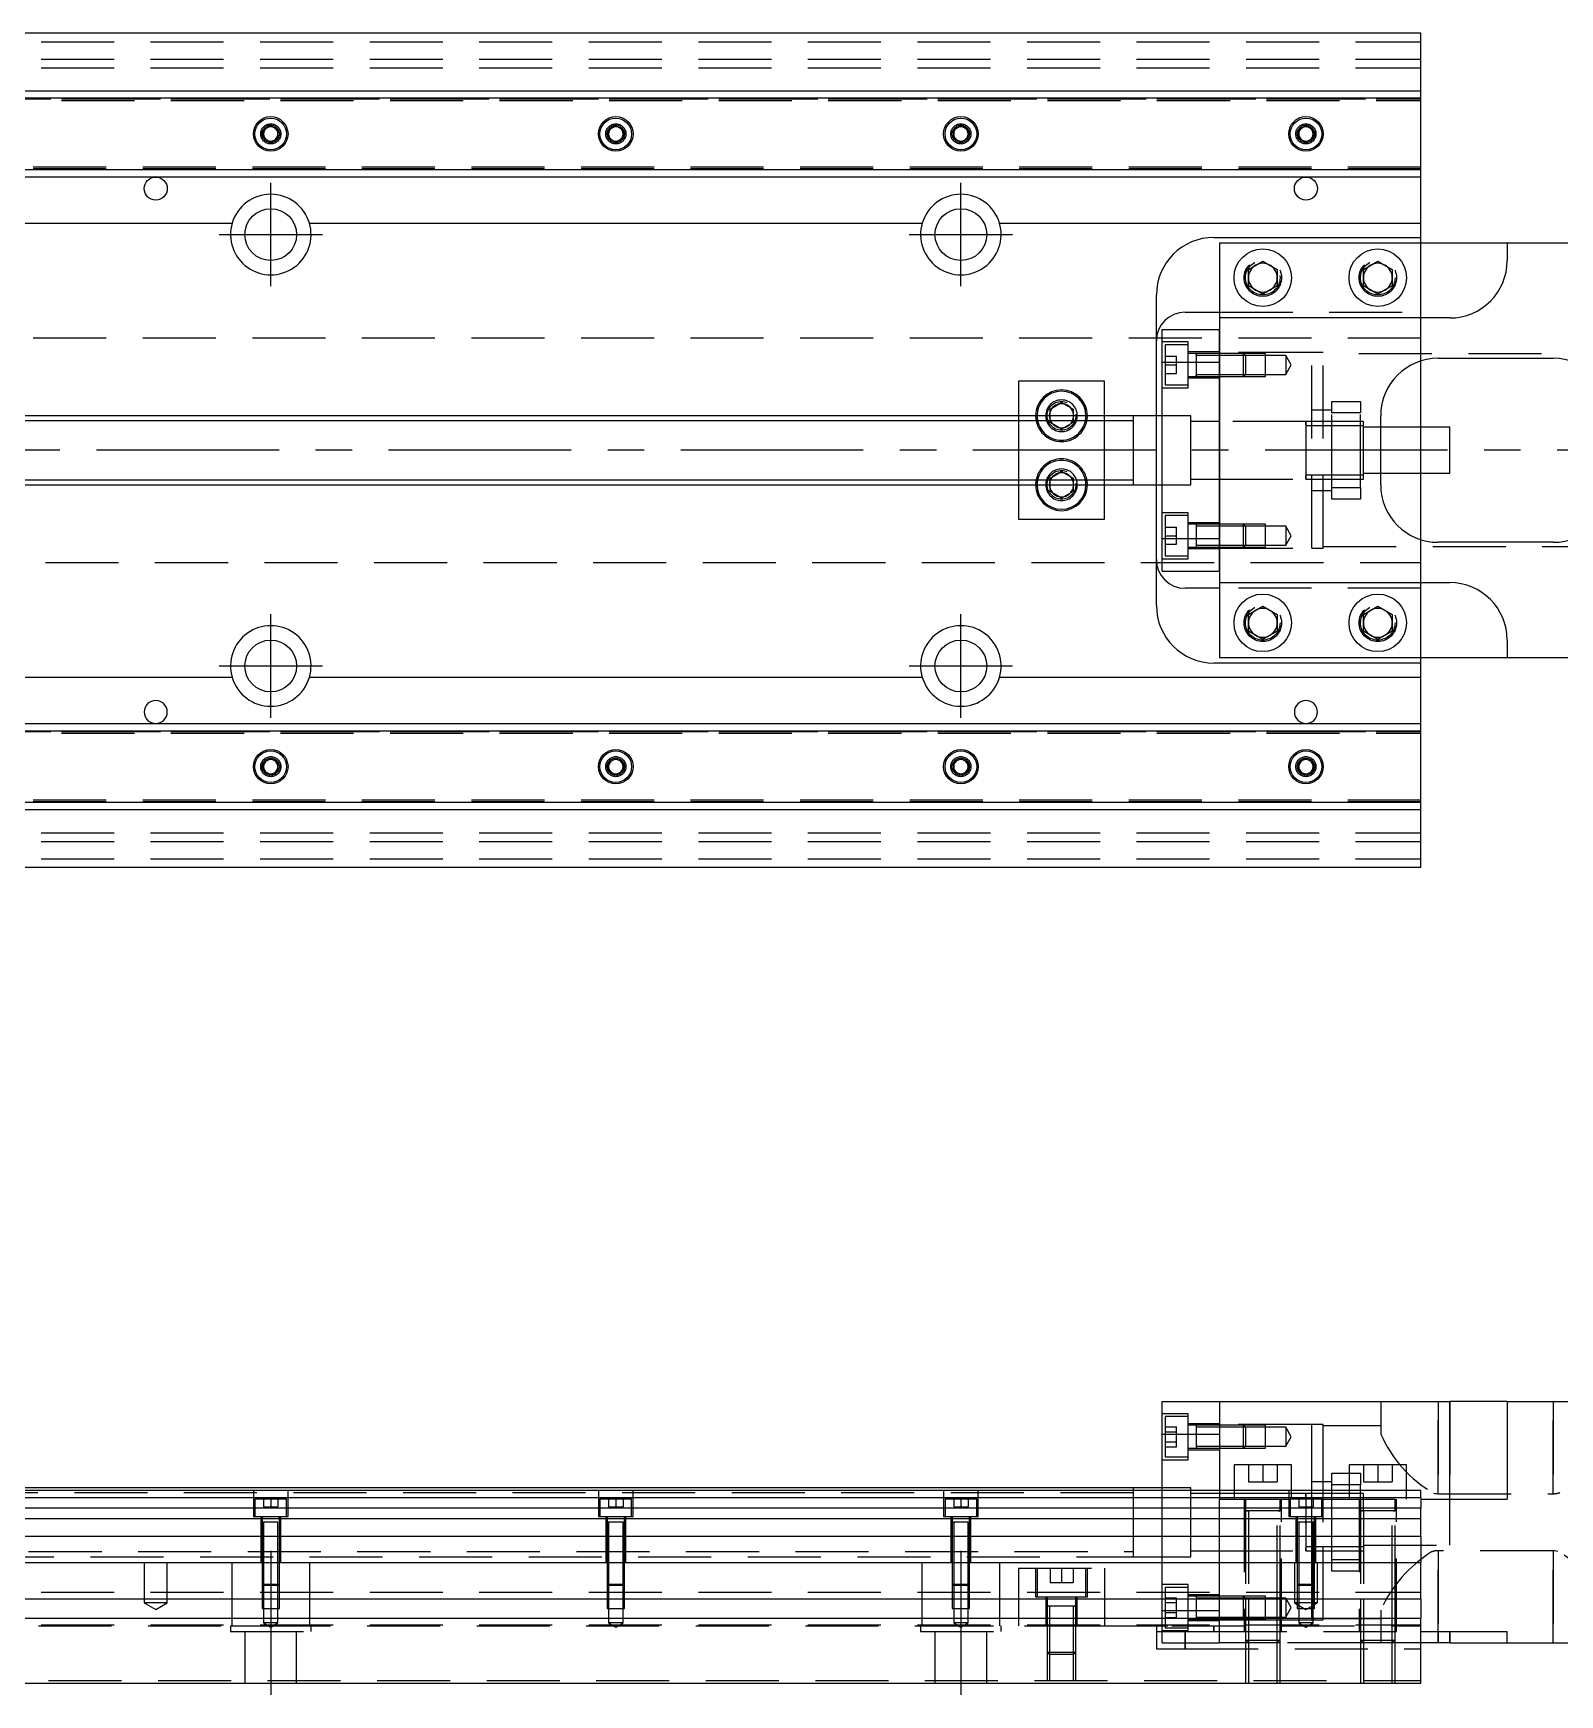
# Model space of a CAD drawing. Extents: x -12 to 809, y -260 to 77.
# Drawn here: x 398.7 to 664.1, y -216.3 to 72.5 of the extents above; entities that cross this region are included whole.
import ezdxf

# ---------------------------------------------------------------- set-up
doc = ezdxf.new("R2010")
doc.units = 0
doc.linetypes.add('CENTER', pattern=[50.8, 31.75, -6.35, 6.35, -6.35])
doc.linetypes.add('DASHED', pattern=[19.05, 12.7, -6.35])
doc.layers.get('0').update_dxf_attribs({"linetype": 'CONTINUOUS'})
doc.layers.add('CENTER', color=1, linetype='CENTER')

msp = doc.modelspace()

# ---------------------------------------------------------------- linework, layer by layer
at = {"color": 7, "linetype": 'CONTINUOUS'}
for p, q in [((640, 72.5), (370, 72.5)), ((640, 62.5), (640, 72.5)), ((370, 62.5), (640, 62.5)), ((370, 61.25), (640, 61.25)), ((640, 61.25), (640, 62.5)), ((640, 48.75), (640, 61.25)), ((438.75, 55.72), (440, 56.44)), ((438.75, 54.28), (438.75, 55.72)), ((440, 56.44), (441.25, 55.72)), ((441.25, 55.72), (441.25, 54.28)), ((498.75, 55.72), (500, 56.44)), ((498.75, 54.28), (498.75, 55.72)), ((500, 56.44), (501.25, 55.72)), ((501.25, 55.72), (501.25, 54.28)), ((558.75, 55.72), (560, 56.44)), ((558.75, 54.28), (558.75, 55.72)), ((560, 56.44), (561.25, 55.72)), ((561.25, 55.72), (561.25, 54.28)), ((618.75, 55.72), (620, 56.44)), ((618.75, 54.28), (618.75, 55.72)), ((620, 56.44), (621.25, 55.72)), ((621.25, 55.72), (621.25, 54.28)), ((440, 53.56), (438.75, 54.28)), ((441.25, 54.28), (440, 53.56)), ((500, 53.56), (498.75, 54.28)), ((501.25, 54.28), (500, 53.56)), ((560, 53.56), (558.75, 54.28)), ((561.25, 54.28), (560, 53.56)), ((620, 53.56), (618.75, 54.28)), ((621.25, 54.28), (620, 53.56)), ((640, 48.75), (370, 48.75)), ((640, 47.5), (370, 47.5)), ((640, 47.5), (640, 48.75)), ((640, 39.5), (640, 47.5)), ((370, 39.5), (433.29, 39.5)), ((446.71, 39.5), (553.29, 39.5)), ((566.71, 39.5), (640, 39.5)), ((640, 37), (640, 39.5)), ((604, 37), (640, 37)), ((605, 36), (605, 23)), ((655, 36), (605, 36)), ((640, 36), (640, 37)), ((655, 36), (655, 33)), ((673, 36), (655, 36)), ((610, 31.44), (612.5, 32.89)), ((612.5, 32.89), (615, 31.44)), ((630, 31.44), (632.5, 32.89)), ((632.5, 32.89), (635, 31.44)), ((610, 28.56), (610, 31.44)), ((615, 31.44), (615, 28.56)), ((630, 28.56), (630, 31.44)), ((635, 31.44), (635, 28.56)), ((594, 6), (594, 27)), ((612.5, 27.11), (610, 28.56)), ((615, 28.56), (612.5, 27.11)), ((632.5, 27.11), (630, 28.56)), ((635, 28.56), (632.5, 27.11)), ((599, 24), (605, 24)), ((595, 15.33), (595, 21)), ((595, 21), (605, 21)), ((605, 23), (605, 15.33)), ((645, 23), (605, 23)), ((595, 15.33), (605, 15.33)), ((595, -15.33), (595, 15.33)), ((605, -15.33), (605, 15.33)), ((605, 15.33), (605, -15.33)), ((640, 4), (640, 15.54)), ((643, 16), (663, 16)), ((570, 12), (570, 6)), ((585, 12), (570, 12)), ((585, 6), (585, 12)), ((590, 6), (370, 6)), ((575.5, 7.15), (577.5, 8.31)), ((575.5, 6), (575.5, 7.15)), ((577.5, 8.31), (579.5, 7.15)), ((579.5, 7.15), (579.5, 6)), ((590, 6), (589.99, 6)), ((590, -6), (590, 6)), ((590, 6), (590, 6)), ((595, 6), (590, 6)), ((633, -6), (633, 6)), ((645, 4), (633, 4)), ((645, 0), (645, 4)), ((645, -4), (645, 0)), ((633, -4), (645, -4)), ((640, -15.54), (640, -4)), ((370, -6), (590, -6)), ((570, -6), (570, -12)), ((575.5, -7.15), (575.5, -6)), ((577.5, -8.31), (575.5, -7.15)), ((579.5, -7.15), (577.5, -8.31)), ((579.5, -6), (579.5, -7.15)), ((585, -12), (585, -6)), ((589.99, -6), (590, -6)), ((590, -6), (590, -6)), ((590, -6), (595, -6)), ((594, -27), (594, -6)), ((570, -12), (585, -12)), ((595, -15.33), (605, -15.33)), ((595, -21), (595, -15.33)), ((605, -15.33), (605, -23)), ((663, -16), (643, -16)), ((595, -21), (605, -21)), ((605, -23), (645, -23)), ((605, -23), (605, -36)), ((605, -24), (599, -24)), ((610, -28.56), (612.5, -27.11)), ((610, -31.44), (610, -28.56)), ((612.5, -27.11), (615, -28.56)), ((615, -28.56), (615, -31.44)), ((630, -28.56), (632.5, -27.11)), ((630, -31.44), (630, -28.56)), ((632.5, -27.11), (635, -28.56)), ((635, -28.56), (635, -31.44)), ((612.5, -32.89), (610, -31.44)), ((615, -31.44), (612.5, -32.89)), ((632.5, -32.89), (630, -31.44)), ((635, -31.44), (632.5, -32.89)), ((655, -33), (655, -36)), ((640, -37), (604, -37)), ((605, -36), (655, -36)), ((640, -37), (640, -36)), ((640, -39.5), (640, -37)), ((655, -36), (673, -36)), ((433.29, -39.5), (370, -39.5)), ((553.29, -39.5), (446.71, -39.5)), ((640, -39.5), (566.71, -39.5)), ((640, -47.5), (640, -39.5)), ((370, -47.5), (640, -47.5)), ((370, -48.75), (640, -48.75)), ((640, -48.75), (640, -47.5)), ((640, -61.25), (640, -48.75)), ((438.75, -54.28), (440, -53.56)), ((438.75, -55.72), (438.75, -54.28)), ((440, -53.56), (441.25, -54.28)), ((441.25, -54.28), (441.25, -55.72)), ((498.75, -54.28), (500, -53.56)), ((498.75, -55.72), (498.75, -54.28)), ((500, -53.56), (501.25, -54.28)), ((501.25, -54.28), (501.25, -55.72)), ((558.75, -54.28), (560, -53.56)), ((558.75, -55.72), (558.75, -54.28)), ((560, -53.56), (561.25, -54.28)), ((561.25, -54.28), (561.25, -55.72)), ((618.75, -54.28), (620, -53.56)), ((618.75, -55.72), (618.75, -54.28)), ((620, -53.56), (621.25, -54.28)), ((621.25, -54.28), (621.25, -55.72)), ((440, -56.44), (438.75, -55.72)), ((441.25, -55.72), (440, -56.44)), ((500, -56.44), (498.75, -55.72)), ((501.25, -55.72), (500, -56.44)), ((560, -56.44), (558.75, -55.72)), ((561.25, -55.72), (560, -56.44)), ((620, -56.44), (618.75, -55.72)), ((621.25, -55.72), (620, -56.44)), ((640, -61.25), (370, -61.25)), ((640, -62.5), (370, -62.5)), ((640, -62.5), (640, -61.25)), ((640, -72.5), (640, -62.5)), ((370, -72.5), (640, -72.5)), ((595, -171.02), (595, -165.35)), ((595, -165.35), (605, -165.35)), ((605, -165.35), (645, -165.35)), ((605, -165.35), (605, -180.85)), ((645, -182.35), (645, -165.35)), ((655, -165.35), (645, -165.35)), ((655, -165.35), (655, -182.35)), ((655, -165.35), (673, -165.35)), ((595, -180.85), (595, -171.02)), ((595, -171.02), (605, -171.02)), ((617.5, -176.35), (607.5, -176.35)), ((607.5, -176.35), (607.5, -180.85)), ((617.5, -180.85), (617.5, -176.35)), ((637.5, -176.35), (627.5, -176.35)), ((627.5, -176.35), (627.5, -180.85)), ((637.5, -180.85), (637.5, -176.35)), ((590, -180.35), (365.5, -180.35)), ((640, -180.85), (365.5, -180.85)), ((590, -180.35), (589.99, -180.35)), ((590, -180.85), (590, -180.35)), ((590, -180.35), (590, -180.35)), ((595, -180.35), (590, -180.35)), ((640, -182.1), (640, -180.85)), ((640, -182.1), (365.5, -182.1)), ((365.5, -183.88), (640, -183.88)), ((621, -182.1), (620, -182.1)), ((624.5, -182.1), (621, -182.1)), ((627.5, -182.1), (624.5, -182.1)), ((629.5, -182.1), (627.5, -182.1)), ((630, -182.1), (629.5, -182.1)), ((640, -182.1), (640, -183.88)), ((640, -182.35), (655, -182.35)), ((640, -185.77), (640, -183.88)), ((640, -185.77), (365.5, -185.77)), ((640, -188.83), (640, -185.77)), ((640, -188.83), (365.5, -188.83)), ((640, -188.83), (640, -193.35)), ((0, -193.35), (640, -193.35)), ((640, -199.65), (640, -193.35)), ((0, -199.65), (640, -199.65)), ((640, -199.65), (640, -203.05)), ((0, -203.05), (640, -203.05)), ((640, -214.35), (640, -203.05)), ((640, -205.35), (655, -205.35)), ((645, -207.35), (640, -207.35)), ((645, -207.35), (645, -205.35)), ((645, -207.35), (655, -207.35)), ((655, -207.35), (655, -205.35)), ((655, -207.35), (673, -207.35)), ((0, -214.35), (640, -214.35))]:
    msp.add_line(p, q, dxfattribs=at)
at = {"color": 3, "linetype": 'DASHED'}
for p, q in [((0, 71), (640, 71)), ((0, 68), (640, 68)), ((0, 66.5), (640, 66.5)), ((365.5, 61.1), (640, 61.1)), ((365.5, 60.8), (640, 60.8)), ((370, 61.11), (640, 61.11)), ((441.48, 55.26), (441.5, 55)), ((501.48, 55.26), (501.5, 55)), ((558.5, 55), (558.52, 55.25)), ((618.5, 55), (618.52, 55.25)), ((640, 49.2), (365.5, 49.2)), ((640, 48.9), (365.5, 48.9)), ((640, 48.89), (370, 48.89)), ((640, 24), (640, 36)), ((615.48, 30.36), (615.5, 30)), ((629.5, 30), (629.52, 30.35)), ((605, 24), (640, 24)), ((640, 23), (640, 24)), ((605, 15.33), (605, 21)), ((640, 15.54), (640, 23)), ((640, 19.5), (76.97, 19.5)), ((599.5, 18.85), (595, 18.85)), ((595.5, 18.35), (595.5, 11.35)), ((599.5, 18.35), (595.5, 18.35)), ((599.5, 10.85), (599.5, 18.85)), ((595.5, 16.35), (597.5, 16.35)), ((595.5, 14.85), (597.5, 14.85)), ((597.5, 14.85), (597.5, 16.35)), ((597.5, 13.35), (597.5, 14.85)), ((605, 17.1), (599.5, 17.1)), ((600.9, 16.85), (599.5, 16.85)), ((600.9, 16.85), (600.89, 16.85)), ((600.9, 16.85), (600.9, 16.63)), ((600.9, 16.63), (600.9, 16.85)), ((605, 16.85), (600.9, 16.85)), ((600.9, 16.85), (600.9, 16.85)), ((600.9, 16.63), (600.9, 13.07)), ((605, 16.5), (600.9, 16.5)), ((621, 17), (605, 17)), ((609.15, 16.85), (605, 16.85)), ((609.15, 16.85), (605, 16.85)), ((609.5, 16.5), (605, 16.5)), ((609.15, 12.85), (609.15, 16.85)), ((613, 16.85), (609.15, 16.85)), ((609.5, 16.5), (609.15, 16.85)), ((609.5, 16.5), (609.5, 13.2)), ((613, 16.5), (609.5, 16.5)), ((613, 12.85), (613, 16.85)), ((616.5, 16.5), (613, 16.5)), ((616.5, 16.5), (616.5, 13.2)), ((617.45, 14.85), (616.5, 16.5)), ((616.5, 13.2), (617.45, 14.85)), ((621, -17), (621, 17)), ((623, 17), (621, 17)), ((623, -17), (623, 17)), ((680, 16.75), (623, 16.75)), ((640, 15.54), (640, 15.54)), ((595.5, 13.35), (597.5, 13.35)), ((599.5, 12.85), (600.9, 12.85)), ((599.5, 12.6), (605, 12.6)), ((600.89, 12.85), (600.9, 12.85)), ((600.9, 13.2), (605, 13.2)), ((600.9, 13.07), (600.9, 12.85)), ((600.9, 12.85), (600.9, 13.07)), ((600.9, 12.85), (605, 12.85)), ((600.9, 12.85), (600.9, 12.85)), ((605, 13.2), (609.5, 13.2)), ((605, 12.85), (609.15, 12.85)), ((605, 12.85), (609.15, 12.85)), ((609.15, 12.85), (609.5, 13.2)), ((609.15, 12.85), (613, 12.85)), ((609.5, 13.2), (613, 13.2)), ((613, 13.2), (616.5, 13.2)), ((595, 10.85), (599.5, 10.85)), ((595.5, 11.35), (599.5, 11.35)), ((570, 6), (570, 5.12)), ((575.5, 5.12), (575.5, 6)), ((579.5, 6), (579.5, 5.12)), ((579.98, 6.29), (580, 6)), ((585, 5.12), (585, 6)), ((594, -6), (594, 6)), ((600, 6), (595, 6)), ((600, 0), (600, 6)), ((624.5, 7), (621, 7)), ((624.5, 8.5), (629.5, 8.5)), ((624.5, 6.5), (624.5, 8.5)), ((629.5, 6.5), (624.5, 6.5)), ((624.5, -6.5), (624.5, 6.5)), ((629.5, 8.5), (629.5, 6.5)), ((629.5, -6.5), (629.5, 6.5)), ((570, 5.12), (570, -5.12)), ((575.5, 4.85), (575.5, 5.12)), ((577.5, 3.69), (575.5, 4.85)), ((579.5, 4.85), (577.5, 3.69)), ((579.5, 5.12), (579.5, 4.85)), ((585, -5.12), (585, 5.12)), ((605, 5), (600, 5)), ((620, 5), (605, 5)), ((629.5, 5), (619.99, 5)), ((620, 4.44), (620, 5)), ((620, 5), (620, 4.44)), ((620, 4.44), (620, -4.44)), ((629.5, 4.25), (620, 4.25)), ((630, 5), (629.5, 5)), ((630, 4.25), (629.5, 4.25)), ((630, 0), (630, 5)), ((633, 4), (630, 4)), ((640, -4), (640, 4)), ((600, -6), (600, 0)), ((630, -5), (630, 0)), ((570, -5.12), (570, -6)), ((575.5, -4.85), (577.5, -3.69)), ((575.5, -5.12), (575.5, -4.85)), ((575.5, -6), (575.5, -5.12)), ((577.5, -3.69), (579.5, -4.85)), ((579.5, -4.85), (579.5, -5.12)), ((579.5, -5.12), (579.5, -6)), ((579.98, -5.71), (580, -6)), ((585, -6), (585, -5.12)), ((600, -5), (605, -5)), ((605, -5), (620, -5)), ((619.99, -5), (629.5, -5)), ((620, -4.25), (629.5, -4.25)), ((620, -5), (620, -4.44)), ((620, -4.44), (620, -5)), ((620, -5), (620, -5)), ((629.5, -4.25), (630, -4.25)), ((629.5, -5), (630, -5)), ((630, -4), (633, -4)), ((590, -6), (590, -6)), ((595, -6), (600, -6)), ((621, -7), (624.5, -7)), ((624.5, -6.5), (629.5, -6.5)), ((624.5, -8.5), (624.5, -6.5)), ((629.5, -8.5), (624.5, -8.5)), ((629.5, -6.5), (629.5, -8.5)), ((599.5, -10.85), (595, -10.85)), ((595.5, -11.35), (595.5, -18.35)), ((599.5, -11.35), (595.5, -11.35)), ((599.5, -18.85), (599.5, -10.85)), ((595.5, -13.35), (597.5, -13.35)), ((597.5, -14.85), (597.5, -13.35)), ((605, -12.6), (599.5, -12.6)), ((600.9, -12.85), (599.5, -12.85)), ((600.9, -12.85), (600.89, -12.85)), ((600.9, -12.85), (600.9, -13.07)), ((600.9, -12.85), (600.9, -12.85)), ((605, -12.85), (600.9, -12.85)), ((600.9, -13.07), (600.9, -16.63)), ((605, -13.2), (600.9, -13.2)), ((609.15, -12.85), (605, -12.85)), ((609.15, -12.85), (605, -12.85)), ((609.5, -13.2), (605, -13.2)), ((609.15, -16.85), (609.15, -12.85)), ((613, -12.85), (609.15, -12.85)), ((609.5, -13.2), (609.15, -12.85)), ((609.5, -13.2), (609.5, -16.5)), ((613, -13.2), (609.5, -13.2)), ((613, -16.85), (613, -12.85)), ((616.5, -13.2), (613, -13.2)), ((616.5, -13.2), (616.5, -16.5)), ((617.45, -14.85), (616.5, -13.2)), ((595.5, -14.85), (597.5, -14.85)), ((595.5, -16.35), (597.5, -16.35)), ((597.5, -16.35), (597.5, -14.85)), ((599.5, -16.85), (600.9, -16.85)), ((599.5, -17.1), (605, -17.1)), ((600.89, -16.85), (600.9, -16.85)), ((600.9, -16.5), (605, -16.5)), ((600.9, -16.63), (600.9, -16.85)), ((600.9, -16.85), (600.9, -16.85)), ((600.9, -16.85), (605, -16.85)), ((605, -21), (605, -15.33)), ((605, -16.5), (609.5, -16.5)), ((605, -16.85), (609.15, -16.85)), ((605, -16.85), (609.15, -16.85)), ((605, -17), (621, -17)), ((609.15, -16.85), (609.5, -16.5)), ((609.15, -16.85), (613, -16.85)), ((609.5, -16.5), (613, -16.5)), ((613, -16.5), (616.5, -16.5)), ((616.5, -16.5), (617.45, -14.85)), ((621, -17), (623, -17)), ((623, -16.75), (680, -16.75)), ((640, -23), (640, -15.54)), ((640, -15.54), (640, -15.54)), ((76.97, -19.5), (640, -19.5)), ((595, -18.85), (599.5, -18.85)), ((595.5, -18.35), (599.5, -18.35)), ((640, -24), (640, -23)), ((640, -24), (605, -24)), ((640, -36), (640, -24)), ((609.5, -30), (609.52, -29.65)), ((629.5, -30), (629.52, -29.65)), ((365.5, -48.9), (640, -48.9)), ((370, -48.89), (640, -48.89)), ((365.5, -49.2), (640, -49.2)), ((441.48, -54.74), (441.5, -55)), ((501.48, -54.74), (501.5, -55)), ((558.5, -55), (558.52, -54.75)), ((621.48, -54.74), (621.5, -55)), ((640, -60.8), (365.5, -60.8)), ((640, -61.1), (365.5, -61.1)), ((640, -61.11), (370, -61.11)), ((0, -66.5), (640, -66.5)), ((0, -68), (640, -68)), ((0, -71), (640, -71)), ((599.5, -167.5), (595, -167.5)), ((599.5, -175.5), (599.5, -167.5)), ((633, -165.35), (633, -170.71)), ((643, -181.39), (643, -165.35)), ((643, -165.35), (643, -181.39)), ((645, -165.35), (645, -182.35)), ((663, -165.35), (663, -181.39)), ((663, -181.39), (663, -165.35)), ((595.5, -168), (595.5, -171.5)), ((599.5, -168), (595.5, -168)), ((595.5, -169.77), (597.5, -169.77)), ((597.5, -170.63), (597.5, -169.77)), ((605, -169.25), (599.5, -169.25)), ((600.9, -169.5), (599.5, -169.5)), ((600.9, -169.5), (600.89, -169.5)), ((600.9, -169.5), (600.9, -170.09)), ((600.9, -169.5), (600.9, -169.72)), ((605, -169.5), (600.9, -169.5)), ((600.9, -169.5), (600.9, -169.5)), ((600.9, -169.72), (600.9, -170.09)), ((605, -169.85), (600.9, -169.85)), ((600.9, -170.09), (600.9, -171.5)), ((621, -169.35), (605, -169.35)), ((609.15, -169.5), (605, -169.5)), ((609.15, -169.5), (605, -169.5)), ((609.5, -169.85), (605, -169.85)), ((609.15, -171.5), (609.15, -169.5)), ((613, -169.5), (609.15, -169.5)), ((609.5, -169.85), (609.15, -169.5)), ((609.5, -169.85), (609.5, -171.5)), ((613, -169.85), (609.5, -169.85)), ((613, -173.5), (613, -169.5)), ((616.5, -169.85), (613, -169.85)), ((616.5, -169.85), (616.5, -173.15)), ((617.45, -171.5), (616.5, -169.85)), ((621, -180.85), (621, -169.35)), ((623, -169.35), (621, -169.35)), ((623, -180.85), (623, -169.35)), ((633, -169.6), (623, -169.6)), ((595.5, -170.63), (597.5, -170.63)), ((595.5, -171.5), (595.5, -175)), ((595.5, -172.37), (597.5, -172.37)), ((595.5, -173.23), (597.5, -173.23)), ((597.5, -172.37), (597.5, -170.63)), ((597.5, -173.23), (597.5, -172.37)), ((600.9, -171.36), (600.9, -171.64)), ((600.9, -171.5), (600.9, -172.92)), ((600.9, -172.92), (600.9, -173.5)), ((600.9, -172.92), (600.9, -173.28)), ((600.9, -173.15), (605, -173.15)), ((600.9, -173.28), (600.9, -173.5)), ((605, -173.15), (609.5, -173.15)), ((609.15, -173.5), (609.15, -171.5)), ((609.15, -173.5), (609.5, -173.15)), ((609.5, -171.5), (609.5, -173.15)), ((609.5, -173.15), (613, -173.15)), ((613, -173.15), (616.5, -173.15)), ((616.5, -173.15), (617.45, -171.5)), ((633, -170.71), (633.04, -171.06)), ((595, -175.5), (599.5, -175.5)), ((595.5, -175), (599.5, -175)), ((599.5, -173.5), (600.9, -173.5)), ((599.5, -173.75), (605, -173.75)), ((600.89, -173.5), (600.9, -173.5)), ((600.9, -173.5), (605, -173.5)), ((600.9, -173.5), (600.9, -173.5)), ((605, -173.5), (609.15, -173.5)), ((605, -173.5), (609.15, -173.5)), ((609.15, -173.5), (613, -173.5)), ((610, -176.35), (610, -179.35)), ((612.5, -176.35), (612.5, -179.35)), ((615, -176.35), (615, -179.35)), ((624.5, -177.85), (627.5, -177.85)), ((624.5, -179.85), (624.5, -177.85)), ((627.5, -177.85), (629.5, -177.85)), ((629.5, -177.85), (629.5, -179.85)), ((630, -176.35), (630, -179.35)), ((632.5, -176.35), (632.5, -179.35)), ((635, -176.35), (635, -179.35)), ((590, -181.22), (55, -181.22)), ((437, -180.85), (437, -185.35)), ((443, -185.35), (443, -180.85)), ((497, -180.85), (497, -185.35)), ((503, -185.35), (503, -180.85)), ((557, -180.85), (557, -185.35)), ((563, -185.35), (563, -180.85)), ((590, -180.85), (590, -180.35)), ((590, -186.15), (590, -180.85)), ((600, -180.35), (595, -180.35)), ((595, -193.35), (595, -180.85)), ((600, -180.85), (600, -180.35)), ((600, -186.35), (600, -180.85)), ((605, -181.35), (600, -181.35)), ((605, -180.85), (605, -182.35)), ((607.5, -181.35), (605, -181.35)), ((607.5, -180.85), (607.5, -182.35)), ((617.5, -181.35), (607.5, -181.35)), ((610, -179.35), (612.5, -179.35)), ((612.5, -179.35), (615, -179.35)), ((617, -180.85), (617, -185.35)), ((617.5, -182.35), (617.5, -180.85)), ((620, -181.35), (617.5, -181.35)), ((620, -181.35), (619.99, -181.35)), ((620, -181.35), (620, -181.91)), ((620, -181.91), (620, -181.35)), ((620, -181.35), (620, -181.35)), ((620, -181.35), (620, -181.35)), ((621, -181.35), (620, -181.35)), ((620, -181.91), (620, -182.25)), ((624.5, -179.35), (621, -179.35)), ((621, -182.35), (621, -180.85)), ((624.5, -181.35), (621, -181.35)), ((623, -185.35), (623, -180.85)), ((627.5, -179.85), (624.5, -179.85)), ((624.5, -180.85), (624.5, -179.85)), ((624.5, -182.35), (624.5, -180.85)), ((627.5, -181.35), (624.5, -181.35)), ((629.5, -179.85), (627.5, -179.85)), ((627.5, -180.85), (627.5, -182.35)), ((629.5, -181.35), (627.5, -181.35)), ((629.5, -180.85), (629.5, -179.85)), ((629.5, -182.35), (629.5, -180.85)), ((630, -181.35), (629.5, -181.35)), ((630, -179.35), (632.5, -179.35)), ((630, -182.35), (630, -181.35)), ((632.5, -179.35), (635, -179.35)), ((637.5, -182.35), (637.5, -180.85)), ((642.17, -181.28), (642.44, -181.34)), ((642.44, -181.34), (642.72, -181.38)), ((642.72, -181.38), (643, -181.39)), ((643, -181.39), (663, -181.39)), ((442.75, -182.35), (437.25, -182.35)), ((437.25, -182.35), (437.25, -185.35)), ((438.75, -182.35), (438.75, -183.65)), ((438.75, -183.65), (440, -183.65)), ((440, -182.35), (440, -183.65)), ((440, -183.65), (441.25, -183.65)), ((441.25, -182.35), (441.25, -183.65)), ((442.75, -185.35), (442.75, -182.35)), ((502.75, -182.35), (497.25, -182.35)), ((497.25, -182.35), (497.25, -185.35)), ((498.75, -182.35), (498.75, -183.65)), ((498.75, -183.65), (500, -183.65)), ((500, -182.35), (500, -183.65)), ((500, -183.65), (501.25, -183.65)), ((501.25, -182.35), (501.25, -183.65)), ((502.75, -185.35), (502.75, -182.35)), ((562.75, -182.35), (557.25, -182.35)), ((557.25, -182.35), (557.25, -185.35)), ((558.75, -182.35), (558.75, -183.65)), ((558.75, -183.65), (560, -183.65)), ((560, -182.35), (560, -183.65)), ((560, -183.65), (561.25, -183.65)), ((561.25, -182.35), (561.25, -183.65)), ((562.75, -185.35), (562.75, -182.35)), ((605, -193.35), (605, -182.35)), ((605, -182.35), (617.25, -182.35)), ((609.25, -182.35), (609.25, -205.35)), ((609.5, -182.35), (609.5, -184.35)), ((609.5, -184.34), (609.5, -184.35)), ((609.5, -184.35), (609.85, -184.35)), ((609.85, -184.35), (609.5, -184.35)), ((609.5, -184.35), (609.5, -184.35)), ((609.5, -184.35), (609.5, -199.65)), ((615.15, -184.35), (609.85, -184.35)), ((610, -184.35), (610, -199.65)), ((615, -199.65), (615, -184.35)), ((615.15, -184.35), (615.5, -184.35)), ((615.5, -184.35), (615.15, -184.35)), ((615.5, -184.35), (615.5, -182.35)), ((615.5, -184.35), (615.5, -184.34)), ((615.5, -184.35), (615.5, -184.35)), ((615.5, -199.65), (615.5, -184.35)), ((615.75, -205.35), (615.75, -182.35)), ((622.75, -182.35), (617.25, -182.35)), ((617.25, -182.35), (617.25, -185.35)), ((618.75, -182.35), (618.75, -183.65)), ((618.75, -183.65), (620, -183.65)), ((620, -182.35), (620, -183.65)), ((620, -183.65), (621.25, -183.65)), ((620, -183.75), (620, -185.35)), ((621, -185.35), (621, -182.35)), ((621.25, -182.35), (621.25, -183.65)), ((622.75, -182.35), (640, -182.35)), ((622.75, -185.35), (622.75, -182.35)), ((624.5, -192.85), (624.5, -182.35)), ((629.25, -182.35), (629.25, -205.35)), ((629.5, -182.35), (629.5, -184.35)), ((629.5, -184.34), (629.5, -184.35)), ((629.5, -184.35), (629.85, -184.35)), ((629.85, -184.35), (629.5, -184.35)), ((629.5, -184.35), (629.5, -199.65)), ((629.5, -184.35), (629.5, -184.35)), ((635.15, -184.35), (629.85, -184.35)), ((630, -184.35), (630, -182.35)), ((630, -184.35), (630, -199.65)), ((635, -199.65), (635, -184.35)), ((635.15, -184.35), (635.5, -184.35)), ((635.5, -184.35), (635.15, -184.35)), ((635.5, -184.35), (635.5, -182.35)), ((635.5, -184.35), (635.5, -184.34)), ((635.5, -199.65), (635.5, -184.35)), ((635.5, -184.35), (635.5, -184.35)), ((635.75, -205.35), (635.75, -182.35)), ((645, -190.35), (645, -182.35)), ((437, -185.35), (443, -185.35)), ((438.25, -185.35), (438.25, -193.35)), ((438.5, -185.35), (438.5, -186.35)), ((438.5, -186.34), (438.5, -186.35)), ((438.62, -186.35), (438.5, -186.35)), ((438.5, -186.35), (438.5, -193.35)), ((438.5, -186.35), (438.5, -186.35)), ((441.25, -186.35), (438.62, -186.35)), ((438.75, -186.35), (438.75, -193.35)), ((441.25, -193.35), (441.25, -186.35)), ((441.5, -186.35), (441.5, -185.35)), ((441.5, -186.35), (441.5, -186.34)), ((441.5, -193.35), (441.5, -186.35)), ((441.5, -186.35), (441.5, -186.35)), ((441.75, -193.35), (441.75, -185.35)), ((497, -185.35), (503, -185.35)), ((498.25, -185.35), (498.25, -193.35)), ((498.5, -185.35), (498.5, -186.35)), ((498.5, -186.34), (498.5, -186.35)), ((498.62, -186.35), (498.5, -186.35)), ((498.5, -186.35), (498.5, -193.35)), ((498.5, -186.35), (498.5, -186.35)), ((501.25, -186.35), (498.62, -186.35)), ((498.75, -186.35), (498.75, -193.35)), ((501.25, -193.35), (501.25, -186.35)), ((501.5, -186.35), (501.5, -185.35)), ((501.5, -186.35), (501.5, -186.34)), ((501.5, -193.35), (501.5, -186.35)), ((501.5, -186.35), (501.5, -186.35)), ((501.75, -193.35), (501.75, -185.35)), ((557, -185.35), (563, -185.35)), ((558.25, -185.35), (558.25, -193.35)), ((558.5, -185.35), (558.5, -186.35)), ((558.5, -186.34), (558.5, -186.35)), ((558.62, -186.35), (558.5, -186.35)), ((558.5, -186.35), (558.5, -193.35)), ((558.5, -186.35), (558.5, -186.35)), ((561.25, -186.35), (558.62, -186.35)), ((558.75, -186.35), (558.75, -193.35)), ((561.25, -193.35), (561.25, -186.35)), ((561.5, -186.35), (561.5, -185.35)), ((561.5, -186.35), (561.5, -186.34)), ((561.5, -193.35), (561.5, -186.35)), ((561.5, -186.35), (561.5, -186.35)), ((561.75, -193.35), (561.75, -185.35)), ((590, -186.55), (590, -186.15)), ((590, -192.35), (590, -186.55)), ((600, -192.35), (600, -186.35)), ((617, -185.35), (623, -185.35)), ((618.25, -185.35), (618.25, -193.35)), ((618.5, -185.35), (618.5, -186.35)), ((618.5, -186.34), (618.5, -186.35)), ((618.62, -186.35), (618.5, -186.35)), ((618.5, -186.35), (618.5, -186.35)), ((618.5, -186.35), (618.5, -193.35)), ((620, -186.35), (618.62, -186.35)), ((618.75, -186.35), (618.75, -193.35)), ((620, -185.35), (620, -186.15)), ((620, -186.35), (620, -186.15)), ((620, -186.15), (620, -186.35)), ((620, -186.55), (620, -186.35)), ((621.38, -186.35), (620, -186.35)), ((620, -186.35), (620, -186.55)), ((620, -186.55), (620, -190.79)), ((621, -186.35), (621, -185.35)), ((621, -197.35), (621, -186.35)), ((621.25, -193.35), (621.25, -186.35)), ((621.5, -186.35), (621.38, -186.35)), ((621.5, -186.35), (621.5, -185.35)), ((621.5, -186.35), (621.5, -186.34)), ((621.5, -186.35), (621.5, -186.35)), ((621.5, -193.35), (621.5, -186.35)), ((621.75, -193.35), (621.75, -185.35)), ((623, -186.35), (623, -185.35)), ((623, -203.35), (623, -186.35)), ((620, -190.6), (630, -190.6)), ((630, -190.35), (645, -190.35)), ((55, -191.47), (590, -191.47)), ((351.5, -192.35), (590, -192.35)), ((418, -193.35), (418, -200.35)), ((422, -200.35), (422, -193.35)), ((433.29, -204.35), (433.29, -193.35)), ((438.5, -193.35), (438.5, -197.1)), ((438.5, -193.35), (438.5, -197.1)), ((438.75, -193.35), (438.75, -197.35)), ((441.25, -197.35), (441.25, -193.35)), ((441.5, -197.1), (441.5, -193.35)), ((441.5, -197.1), (441.5, -193.35)), ((446.71, -193.35), (446.71, -204.35)), ((498.5, -193.35), (498.5, -197.1)), ((498.5, -193.35), (498.5, -197.1)), ((498.75, -193.35), (498.75, -197.35)), ((501.25, -197.35), (501.25, -193.35)), ((501.5, -197.1), (501.5, -193.35)), ((501.5, -197.1), (501.5, -193.35)), ((553.29, -204.35), (553.29, -193.35)), ((558.5, -193.35), (558.5, -197.1)), ((558.5, -193.35), (558.5, -197.1)), ((558.75, -193.35), (558.75, -197.35)), ((561.25, -197.35), (561.25, -193.35)), ((561.5, -197.1), (561.5, -193.35)), ((561.5, -197.1), (561.5, -193.35)), ((566.71, -193.35), (566.71, -204.35)), ((589.99, -192.35), (590, -192.35)), ((590, -192.35), (590, -192.35)), ((590, -192.35), (590, -192.35)), ((590, -192.35), (595, -192.35)), ((595, -192.35), (600, -192.35)), ((595, -199.65), (595, -193.35)), ((600, -191.35), (605, -191.35)), ((605, -191.35), (620, -191.35)), ((605, -199.65), (605, -193.35)), ((618, -193.35), (618, -200.35)), ((618.5, -193.35), (618.5, -197.1)), ((618.5, -193.35), (618.5, -197.1)), ((618.75, -193.35), (618.75, -197.35)), ((619.99, -191.35), (629.5, -191.35)), ((620, -191.35), (620, -190.79)), ((620, -190.79), (620, -191.35)), ((620, -191.35), (620, -191.35)), ((620, -191.35), (629.5, -191.35)), ((621.25, -197.35), (621.25, -193.35)), ((621.5, -197.1), (621.5, -193.35)), ((621.5, -197.1), (621.5, -193.35)), ((622, -200.35), (622, -193.35)), ((624.5, -192.85), (629.5, -192.85)), ((624.5, -194.85), (624.5, -192.85)), ((629.5, -191.35), (630, -191.35)), ((663, -191.31), (643, -191.31)), ((643, -207.35), (643, -191.31)), ((643, -191.31), (643, -205.35)), ((663, -191.31), (663, -207.35)), ((663, -207.35), (663, -191.31)), ((663.28, -191.32), (663, -191.31)), ((663.56, -191.36), (663.28, -191.32)), ((663.83, -191.42), (663.56, -191.36)), ((570, -194.35), (585, -194.35)), ((570, -194.35), (570, -199.65)), ((573, -194.35), (573, -199.35)), ((573.25, -194.35), (573.25, -199.35)), ((575.5, -194.35), (575.5, -196.85)), ((577.5, -194.35), (577.5, -196.85)), ((579.5, -194.35), (579.5, -196.85)), ((581.75, -199.35), (581.75, -194.35)), ((582, -199.35), (582, -194.35)), ((585, -194.35), (585, -199.65)), ((629.5, -194.85), (624.5, -194.85)), ((0, -198.5), (640, -198.5)), ((438.5, -197.1), (441.5, -197.1)), ((438.5, -197.1), (438.5, -199.65)), ((438.5, -197.1), (438.75, -197.35)), ((441.25, -197.35), (438.75, -197.35)), ((438.75, -197.35), (438.75, -201.35)), ((441.25, -197.35), (441.5, -197.1)), ((441.25, -201.35), (441.25, -197.35)), ((441.5, -199.65), (441.5, -197.1)), ((498.5, -197.1), (501.5, -197.1)), ((498.5, -197.1), (498.5, -199.65)), ((498.5, -197.1), (498.75, -197.35)), ((501.25, -197.35), (498.75, -197.35)), ((498.75, -197.35), (498.75, -201.35)), ((501.25, -197.35), (501.5, -197.1)), ((501.25, -201.35), (501.25, -197.35)), ((501.5, -199.65), (501.5, -197.1)), ((558.5, -197.1), (561.5, -197.1)), ((558.5, -197.1), (558.5, -199.65)), ((558.5, -197.1), (558.75, -197.35)), ((561.25, -197.35), (558.75, -197.35)), ((558.75, -197.35), (558.75, -201.35)), ((561.25, -197.35), (561.5, -197.1)), ((561.25, -201.35), (561.25, -197.35)), ((561.5, -199.65), (561.5, -197.1)), ((575.5, -196.85), (577.5, -196.85)), ((577.5, -196.85), (579.5, -196.85)), ((599.5, -197.2), (595, -197.2)), ((595.5, -197.7), (595.5, -199.65)), ((599.5, -197.7), (595.5, -197.7)), ((599.5, -205.2), (599.5, -197.2)), ((605, -198.95), (599.5, -198.95)), ((600.9, -199.2), (599.5, -199.2)), ((600.9, -199.2), (600.89, -199.2)), ((600.9, -199.2), (600.9, -199.55)), ((600.9, -199.2), (600.9, -199.42)), ((600.9, -199.2), (600.9, -199.2)), ((605, -199.2), (600.9, -199.2)), ((609.15, -199.2), (605, -199.2)), ((609.15, -199.2), (605, -199.2)), ((609.15, -199.65), (609.15, -199.2)), ((609.5, -199.2), (609.15, -199.2)), ((609.5, -199.55), (609.15, -199.2)), ((610, -199.2), (609.5, -199.2)), ((613, -199.2), (610, -199.2)), ((613, -199.65), (613, -199.2)), ((618.5, -197.1), (621.5, -197.1)), ((618.5, -197.1), (618.5, -199.65)), ((618.5, -197.1), (618.75, -197.35)), ((621.25, -197.35), (618.75, -197.35)), ((618.75, -197.35), (618.75, -201.35)), ((621, -199.65), (621, -197.35)), ((621.25, -197.35), (621.5, -197.1)), ((621.25, -201.35), (621.25, -197.35)), ((621.5, -199.65), (621.5, -197.1)), ((422, -200.35), (418, -200.35)), ((418, -200.35), (420, -201.5)), ((420, -201.5), (422, -200.35)), ((438.5, -199.65), (438.5, -201.35)), ((438.5, -201.35), (441.5, -201.35)), ((438.75, -201.35), (438.75, -203.85)), ((441.25, -203.85), (441.25, -201.35)), ((441.5, -201.35), (441.5, -199.65)), ((498.5, -199.65), (498.5, -201.35)), ((498.5, -201.35), (501.5, -201.35)), ((498.75, -201.35), (498.75, -203.85)), ((501.25, -203.85), (501.25, -201.35)), ((501.5, -201.35), (501.5, -199.65)), ((558.5, -199.65), (558.5, -201.35)), ((558.5, -201.35), (561.5, -201.35)), ((558.75, -201.35), (558.75, -203.85)), ((561.25, -203.85), (561.25, -201.35)), ((561.5, -201.35), (561.5, -199.65)), ((570, -199.65), (570, -203.05)), ((573, -199.35), (582, -199.35)), ((574.75, -199.35), (574.75, -204.35)), ((575, -199.35), (575, -199.65)), ((575, -199.65), (575, -200.95)), ((575, -200.94), (575, -200.95)), ((575, -200.95), (575.26, -200.95)), ((575.26, -200.95), (575, -200.95)), ((575, -200.95), (575, -203.05)), ((575, -200.95), (575, -200.95)), ((579.74, -200.95), (575.26, -200.95)), ((575.4, -200.95), (575.4, -203.05)), ((579.6, -203.05), (579.6, -200.95)), ((579.74, -200.95), (580, -200.95)), ((580, -200.95), (579.74, -200.95)), ((580, -199.65), (580, -199.35)), ((580, -200.95), (580, -199.65)), ((580, -200.95), (580, -200.94)), ((580, -203.05), (580, -200.95)), ((580, -200.95), (580, -200.95)), ((580.25, -204.35), (580.25, -199.35)), ((585, -199.65), (585, -203.05)), ((595, -201.68), (595, -199.65)), ((595, -201.68), (605, -201.68)), ((595, -203.05), (595, -201.68)), ((595.5, -199.47), (597.5, -199.47)), ((595.5, -199.65), (595.5, -201.2)), ((595.5, -200.33), (597.5, -200.33)), ((595.5, -201.2), (595.5, -203.05)), ((595.5, -202.07), (597.5, -202.07)), ((597.5, -200.33), (597.5, -199.47)), ((597.5, -202.07), (597.5, -200.33)), ((597.5, -202.93), (597.5, -202.07)), ((600.9, -199.42), (600.9, -199.65)), ((600.9, -199.55), (600.9, -199.65)), ((605, -199.55), (600.9, -199.55)), ((600.9, -199.65), (600.9, -201.2)), ((600.9, -201.07), (600.9, -201.33)), ((600.9, -201.2), (600.9, -203.2)), ((600.9, -201.2), (600.9, -202.98)), ((600.9, -201.33), (600.9, -202.85)), ((609.5, -199.55), (605, -199.55)), ((605, -203.05), (605, -199.65)), ((609.15, -201.2), (609.15, -199.65)), ((609.15, -203.05), (609.15, -201.2)), ((613, -199.55), (609.5, -199.55)), ((609.5, -199.65), (609.5, -203.05)), ((610, -199.65), (610, -203.05)), ((616.5, -199.55), (613, -199.55)), ((613, -203.05), (613, -199.65)), ((615, -203.05), (615, -199.65)), ((615.5, -203.05), (615.5, -199.65)), ((616.5, -199.55), (616.5, -202.85)), ((617.45, -201.2), (616.5, -199.55)), ((616.5, -202.85), (617.45, -201.2)), ((622, -200.35), (618, -200.35)), ((618, -200.35), (620, -201.5)), ((618.5, -199.65), (618.5, -201.35)), ((618.5, -201.35), (621.5, -201.35)), ((618.75, -201.35), (618.75, -203.85)), ((620, -201.5), (622, -200.35)), ((621, -201.35), (621, -199.65)), ((621, -203.05), (621, -201.35)), ((621.25, -203.85), (621.25, -201.35)), ((621.5, -201.35), (621.5, -199.65)), ((629.5, -199.65), (629.5, -203.05)), ((630, -199.65), (630, -203.05)), ((633.04, -201.62), (633, -201.99)), ((633, -201.99), (633, -207.35)), ((635, -203.05), (635, -199.65)), ((635.5, -203.05), (635.5, -199.65)), ((0, -204.2), (640, -204.2)), ((56.71, -204.35), (583.29, -204.35)), ((433, -204.35), (447, -204.35)), ((433, -204.35), (433, -205.35)), ((441.25, -203.85), (438.75, -203.85)), ((438.75, -203.85), (440, -204.57)), ((440, -204.57), (441.25, -203.85)), ((447, -205.35), (447, -204.35)), ((501.25, -203.85), (498.75, -203.85)), ((498.75, -203.85), (500, -204.57)), ((500, -204.57), (501.25, -203.85)), ((553, -204.35), (567, -204.35)), ((553, -204.35), (553, -205.35)), ((561.25, -203.85), (558.75, -203.85)), ((558.75, -203.85), (560, -204.57)), ((560, -204.57), (561.25, -203.85)), ((567, -205.35), (567, -204.35)), ((570, -203.05), (570, -204.35)), ((575, -203.05), (575, -204.35)), ((575, -204.35), (575, -208.95)), ((575, -204.35), (575, -208.95)), ((575.4, -203.05), (575.4, -204.35)), ((575.4, -204.35), (575.4, -209.35)), ((579.6, -204.35), (579.6, -203.05)), ((579.6, -209.35), (579.6, -204.35)), ((580, -204.35), (580, -203.05)), ((580, -208.95), (580, -204.35)), ((580, -208.95), (580, -204.35)), ((583.29, -204.35), (596.71, -204.35)), ((585, -203.05), (585, -204.35)), ((594, -204.35), (594, -205.35)), ((595, -204.35), (595, -203.05)), ((595, -207.35), (595, -204.35)), ((595.5, -202.93), (597.5, -202.93)), ((595.5, -203.05), (595.5, -204.35)), ((595.5, -204.35), (595.5, -204.7)), ((595.5, -204.7), (599.5, -204.7)), ((596.71, -204.35), (640, -204.35)), ((599.5, -203.2), (600.9, -203.2)), ((599.5, -203.45), (605, -203.45)), ((600.89, -203.2), (605, -203.2)), ((600.9, -202.85), (600.9, -203.05)), ((600.9, -202.85), (605, -202.85)), ((600.9, -203.2), (600.9, -202.98)), ((600.9, -202.98), (600.9, -203.05)), ((600.9, -202.98), (600.9, -203.05)), ((600.9, -203.05), (600.9, -203.2)), ((600.9, -203.05), (600.9, -203.2)), ((600.9, -203.05), (600.9, -203.2)), ((604, -205.35), (604, -204.35)), ((604, -204.35), (604, -205.35)), ((605, -202.85), (609.5, -202.85)), ((605, -205.35), (605, -203.05)), ((605, -203.2), (609.15, -203.2)), ((605, -203.2), (609.15, -203.2)), ((605, -203.35), (609.5, -203.35)), ((609.15, -203.2), (609.15, -203.05)), ((609.15, -203.2), (609.3, -203.05)), ((609.15, -203.2), (609.5, -203.2)), ((609.3, -203.05), (609.5, -202.85)), ((609.5, -202.85), (613, -202.85)), ((609.5, -203.05), (609.5, -205.35)), ((609.5, -203.2), (610, -203.2)), ((609.5, -203.35), (610, -203.35)), ((610, -203.05), (610, -205.35)), ((610, -203.2), (613, -203.2)), ((610, -203.35), (615, -203.35)), ((613, -202.85), (616.5, -202.85)), ((613, -203.2), (613, -203.05)), ((615, -205.35), (615, -203.05)), ((615, -203.35), (615.5, -203.35)), ((615.5, -205.35), (615.5, -203.05)), ((615.5, -203.35), (621, -203.35)), ((621.25, -203.85), (618.75, -203.85)), ((618.75, -203.85), (620, -204.57)), ((620, -204.57), (621.25, -203.85)), ((621, -203.35), (621, -203.05)), ((621, -203.35), (623, -203.35)), ((623, -203.1), (633, -203.1)), ((629.5, -203.05), (629.5, -205.35)), ((630, -203.05), (630, -205.35)), ((635, -205.35), (635, -203.05)), ((635.5, -205.35), (635.5, -203.05)), ((433, -205.35), (447, -205.35)), ((435.5, -205.35), (435.5, -214.35)), ((444.5, -214.35), (444.5, -205.35)), ((553, -205.35), (567, -205.35)), ((555.5, -205.35), (555.5, -214.35)), ((564.5, -214.35), (564.5, -205.35)), ((594, -205.35), (604, -205.35)), ((594, -205.35), (594, -208.35)), ((595, -205.2), (599.5, -205.2)), ((595, -207.35), (605, -207.35)), ((599, -208.35), (599, -205.35)), ((599, -205.35), (599, -207.35)), ((599, -207.35), (599, -208.35)), ((604, -205.35), (640, -205.35)), ((605, -207.35), (605, -205.35)), ((609.5, -207.35), (605, -207.35)), ((609.5, -205.35), (609.5, -206.85)), ((609.5, -205.35), (609.5, -206.85)), ((609.5, -206.85), (615.5, -206.85)), ((609.5, -206.85), (609.5, -214.35)), ((609.5, -206.85), (610, -207.35)), ((610, -207.35), (609.5, -207.35)), ((610, -205.35), (610, -207.35)), ((615, -207.35), (610, -207.35)), ((610, -207.35), (610, -214.35)), ((615, -207.35), (615, -205.35)), ((615, -207.35), (615.5, -206.85)), ((615.5, -207.35), (615, -207.35)), ((615, -214.35), (615, -207.35)), ((615.5, -206.85), (615.5, -205.35)), ((615.5, -206.85), (615.5, -205.35)), ((615.5, -214.35), (615.5, -206.85)), ((629.5, -207.35), (615.5, -207.35)), ((629.5, -205.35), (629.5, -206.85)), ((629.5, -205.35), (629.5, -206.85)), ((629.5, -206.85), (635.5, -206.85)), ((629.5, -206.85), (629.5, -214.35)), ((629.5, -206.85), (630, -207.35)), ((630, -207.35), (629.5, -207.35)), ((630, -205.35), (630, -207.35)), ((635, -207.35), (630, -207.35)), ((630, -207.35), (630, -214.35)), ((635, -207.35), (635, -205.35)), ((635, -207.35), (635.5, -206.85)), ((635.5, -207.35), (635, -207.35)), ((635, -214.35), (635, -207.35)), ((635.5, -206.85), (635.5, -205.35)), ((635.5, -206.85), (635.5, -205.35)), ((635.5, -214.35), (635.5, -206.85)), ((640, -207.35), (635.5, -207.35)), ((643, -205.35), (643, -207.35)), ((645, -205.35), (645, -207.35)), ((575, -208.95), (580, -208.95)), ((575, -208.95), (575, -213.85)), ((575, -208.95), (575.4, -209.35)), ((579.6, -209.35), (575.4, -209.35)), ((575.4, -209.35), (575.4, -213.85)), ((579.6, -209.35), (580, -208.95)), ((579.6, -213.85), (579.6, -209.35)), ((580, -213.85), (580, -208.95)), ((594, -208.35), (599, -208.35)), ((599, -208.35), (640, -208.35)), ((77.5, -213.85), (640, -213.85))]:
    msp.add_line(p, q, dxfattribs=at)
at = {"color": 3, "linetype": 'CONTINUOUS'}
for p, q in [((590, 5.12), (370, 5.12)), ((370, -5.12), (590, -5.12))]:
    msp.add_line(p, q, dxfattribs=at)
at = {"color": 7, "linetype": 'CONTINUOUS'}
for centre, radius in [((440, 55), 3), ((500, 55), 3), ((560, 55), 3), ((620, 55), 3), ((440, 55), 2.75), ((500, 55), 2.75), ((560, 55), 2.75), ((620, 55), 2.75), ((420, 45.5), 2), ((620, 45.5), 2), ((440, 37.5), 4.5), ((560, 37.5), 4.5), ((612.5, 30), 5), ((632.5, 30), 5), ((612.5, -30), 5), ((632.5, -30), 5), ((440, -37.5), 4.5), ((560, -37.5), 4.5), ((440, -55), 3), ((440, -55), 2.75), ((500, -55), 3), ((500, -55), 2.75), ((560, -55), 3), ((560, -55), 2.75), ((620, -55), 3), ((620, -55), 2.75)]:
    msp.add_circle(centre, radius, dxfattribs=at)
at = {"color": 3, "linetype": 'DASHED'}
for centre, radius in [((440, 55), 1.75), ((440, 55), 1.5), ((500, 55), 1.75), ((500, 55), 1.5), ((560, 55), 1.75), ((560, 55), 1.5), ((620, 55), 1.75), ((620, 55), 1.5), ((612.5, 30), 3.25), ((612.5, 30), 3), ((632.5, 30), 3.25), ((632.5, 30), 3), ((577.5, 6), 2.5), ((577.5, -6), 2.5), ((612.5, -30), 3.25), ((612.5, -30), 3), ((632.5, -30), 3.25), ((632.5, -30), 3), ((440, -55), 1.75), ((440, -55), 1.5), ((500, -55), 1.75), ((500, -55), 1.5), ((560, -55), 1.75), ((560, -55), 1.5), ((620, -55), 1.75), ((620, -55), 1.5)]:
    msp.add_circle(centre, radius, dxfattribs=at)
at = {"color": 7, "linetype": 'CONTINUOUS'}
for centre, radius, start, end in [((440, 55), 1.25, 120, 180), ((440, 55), 1.25, 180, 240), ((440, 55), 1.25, 60, 120), ((440, 55), 1.25, 0, 60), ((440, 55), 1.25, 300, 0), ((500, 55), 1.25, 120, 180), ((500, 55), 1.25, 180, 240), ((500, 55), 1.25, 60, 120), ((500, 55), 1.25, 0, 60), ((500, 55), 1.25, 300, 0), ((560, 55), 1.25, 120, 180), ((560, 55), 1.25, 180, 240), ((560, 55), 1.25, 60, 120), ((560, 55), 1.25, 0, 60), ((560, 55), 1.25, 300, 0), ((620, 55), 1.25, 120, 180), ((620, 55), 1.25, 180, 240), ((620, 55), 1.25, 60, 120), ((620, 55), 1.25, 0, 60), ((620, 55), 1.25, 300, 0), ((440, 55), 1.25, 240, 300), ((500, 55), 1.25, 240, 300), ((560, 55), 1.25, 240, 300), ((620, 55), 1.25, 240, 300), ((440, 37.5), 7, 16.6016, 163.3984), ((560, 37.5), 7, 16.6016, 163.3984), ((440, 37.5), 7, 163.3984, 16.6016), ((560, 37.5), 7, 163.3984, 16.6016), ((604, 27), 10, 90, 180), ((612.5, 30), 2.5, 120, 180), ((612.5, 30), 2.5, 60, 120), ((612.5, 30), 2.5, 0, 60), ((632.5, 30), 2.5, 120, 180), ((632.5, 30), 2.5, 60, 120), ((632.5, 30), 2.5, 0, 60), ((645, 33), 10, 270, 0), ((612.5, 30), 2.5, 180, 240), ((612.5, 30), 2.5, 300, 0), ((632.5, 30), 2.5, 180, 240), ((632.5, 30), 2.5, 300, 0), ((612.5, 30), 2.5, 240, 300), ((632.5, 30), 2.5, 240, 300), ((599, 19), 5, 90, 180), ((643, 6), 10, 90, 180), ((663, 6), 10, 0, 90), ((577.5, 6), 4.5, 0, 180), ((577.5, 6), 4.25, 0, 180), ((577.5, 6), 2.1, 162.2472, 180), ((577.5, 6), 2.1, 137.7528, 162.2472), ((577.5, 6), 2.1, 102.2472, 137.7528), ((577.5, 6), 2.1, 77.7528, 102.2472), ((577.5, 6), 2.1, 42.2472, 77.7528), ((577.5, 6), 2.1, 17.7528, 42.2472), ((577.5, 6), 2.1, 0, 17.7528), ((577.5, -6), 4.5, 180, 0), ((577.5, -6), 4.25, 180, 0), ((577.5, -6), 2.1, 180, 197.7528), ((577.5, -6), 2.1, 197.7528, 222.2472), ((577.5, -6), 2.1, 222.2472, 257.7528), ((577.5, -6), 2.1, 257.7528, 282.2472), ((577.5, -6), 2.1, 282.2472, 317.7528), ((577.5, -6), 2.1, 317.7528, 342.2472), ((577.5, -6), 2.1, 342.2472, 0), ((643, -6), 10, 180, 270), ((663, -6), 10, 270, 0), ((599, -19), 5, 180, 270), ((645, -33), 10, 0, 90), ((604, -27), 10, 180, 270), ((612.5, -30), 2.5, 120, 180), ((612.5, -30), 2.5, 60, 120), ((612.5, -30), 2.5, 0, 60), ((632.5, -30), 2.5, 120, 180), ((632.5, -30), 2.5, 60, 120), ((632.5, -30), 2.5, 0, 60), ((440, -37.5), 7, 343.3984, 196.6016), ((560, -37.5), 7, 343.3984, 196.6016), ((612.5, -30), 2.5, 180, 240), ((612.5, -30), 2.5, 300, 0), ((632.5, -30), 2.5, 180, 240), ((632.5, -30), 2.5, 300, 0), ((612.5, -30), 2.5, 240, 300), ((632.5, -30), 2.5, 240, 300), ((440, -37.5), 7, 196.6016, 343.3984), ((560, -37.5), 7, 196.6016, 343.3984), ((420, -45.5), 2, 90, 270), ((420, -45.5), 2, 270, 90), ((620, -45.5), 2, 90, 270), ((620, -45.5), 2, 270, 90), ((440, -55), 1.25, 120, 180), ((440, -55), 1.25, 60, 120), ((440, -55), 1.25, 0, 60), ((500, -55), 1.25, 120, 180), ((500, -55), 1.25, 60, 120), ((500, -55), 1.25, 0, 60), ((560, -55), 1.25, 120, 180), ((560, -55), 1.25, 60, 120), ((560, -55), 1.25, 0, 60), ((620, -55), 1.25, 120, 180), ((620, -55), 1.25, 60, 120), ((620, -55), 1.25, 0, 60), ((440, -55), 1.25, 180, 240), ((440, -55), 1.25, 240, 300), ((440, -55), 1.25, 300, 0), ((500, -55), 1.25, 180, 240), ((500, -55), 1.25, 240, 300), ((500, -55), 1.25, 300, 0), ((560, -55), 1.25, 180, 240), ((560, -55), 1.25, 240, 300), ((560, -55), 1.25, 300, 0), ((620, -55), 1.25, 180, 240), ((620, -55), 1.25, 240, 300), ((620, -55), 1.25, 300, 0)]:
    msp.add_arc(centre, radius, start, end, dxfattribs=at)
at = {"color": 3, "linetype": 'DASHED'}
for centre, radius, start, end in [((577.5, 6), 2.75, 0, 180), ((577.5, 6), 4.5, 180, 191.2123), ((577.5, 6), 4.25, 180, 191.8812), ((577.5, 6), 2.75, 180, 198.553), ((577.5, 6), 2.1, 180, 197.7528), ((577.5, 6), 2.1, 342.2472, 0), ((577.5, 6), 2.75, 341.447, 0), ((577.5, 6), 4.25, 348.1188, 0), ((577.5, 6), 4.5, 348.7877, 0), ((577.5, 6), 4.5, 191.2123, 348.7877), ((577.5, 6), 4.25, 191.8812, 348.1188), ((577.5, 6), 2.75, 198.553, 341.447), ((577.5, 6), 2.1, 197.7528, 204.6243), ((577.5, 6), 2.1, 204.6243, 222.2472), ((577.5, 6), 2.1, 222.2472, 257.7528), ((577.5, 6), 2.1, 257.7528, 282.2472), ((577.5, 6), 2.1, 282.2472, 317.7528), ((577.5, 6), 2.1, 317.7528, 335.3757), ((577.5, 6), 2.1, 335.3757, 342.2472), ((577.5, -6), 4.5, 11.2123, 168.7877), ((577.5, -6), 4.25, 11.8812, 168.1188), ((577.5, -6), 4.5, 168.7877, 180), ((577.5, -6), 4.25, 168.1188, 180), ((577.5, -6), 2.75, 161.447, 180), ((577.5, -6), 2.75, 18.553, 161.447), ((577.5, -6), 2.1, 162.2472, 180), ((577.5, -6), 2.1, 155.3757, 162.2472), ((577.5, -6), 2.1, 137.7528, 155.3757), ((577.5, -6), 2.1, 102.2472, 137.7528), ((577.5, -6), 2.1, 77.7528, 102.2472), ((577.5, -6), 2.1, 42.2472, 77.7528), ((577.5, -6), 2.1, 24.6243, 42.2472), ((577.5, -6), 2.1, 17.7528, 24.6243), ((577.5, -6), 2.1, 0, 17.7528), ((577.5, -6), 2.75, 0, 18.553), ((577.5, -6), 4.25, 0, 11.8812), ((577.5, -6), 4.5, 0, 11.2123), ((577.5, -6), 2.75, 180, 0), ((653.23, -162.21), 22.05, 203.6765, 239.886), ((662.98, -178.02), 3.38, 270.3519, 290.1534), ((653.93, -210.95), 22.88, 121.8555, 155.955), ((643.02, -194.68), 3.38, 90.3519, 110.1534), ((652.77, -210.49), 22.05, 23.6765, 59.886)]:
    msp.add_arc(centre, radius, start, end, dxfattribs=at)
at = {"layer": 'CENTER', "color": 1, "linetype": 'CENTER'}
for p, q in [((440, 28.5), (440, 46.5)), ((560, 28.5), (560, 46.5)), ((431, 37.5), (449, 37.5)), ((551, 37.5), (569, 37.5)), ((695.44, 0), (-11.8, 0)), ((440, -46.5), (440, -28.5)), ((560, -46.5), (560, -28.5)), ((431, -37.5), (449, -37.5)), ((551, -37.5), (569, -37.5)), ((440, -191.35), (440, -216.35)), ((560, -191.35), (560, -216.35))]:
    msp.add_line(p, q, dxfattribs=at)

doc.saveas('drawing.dxf')
